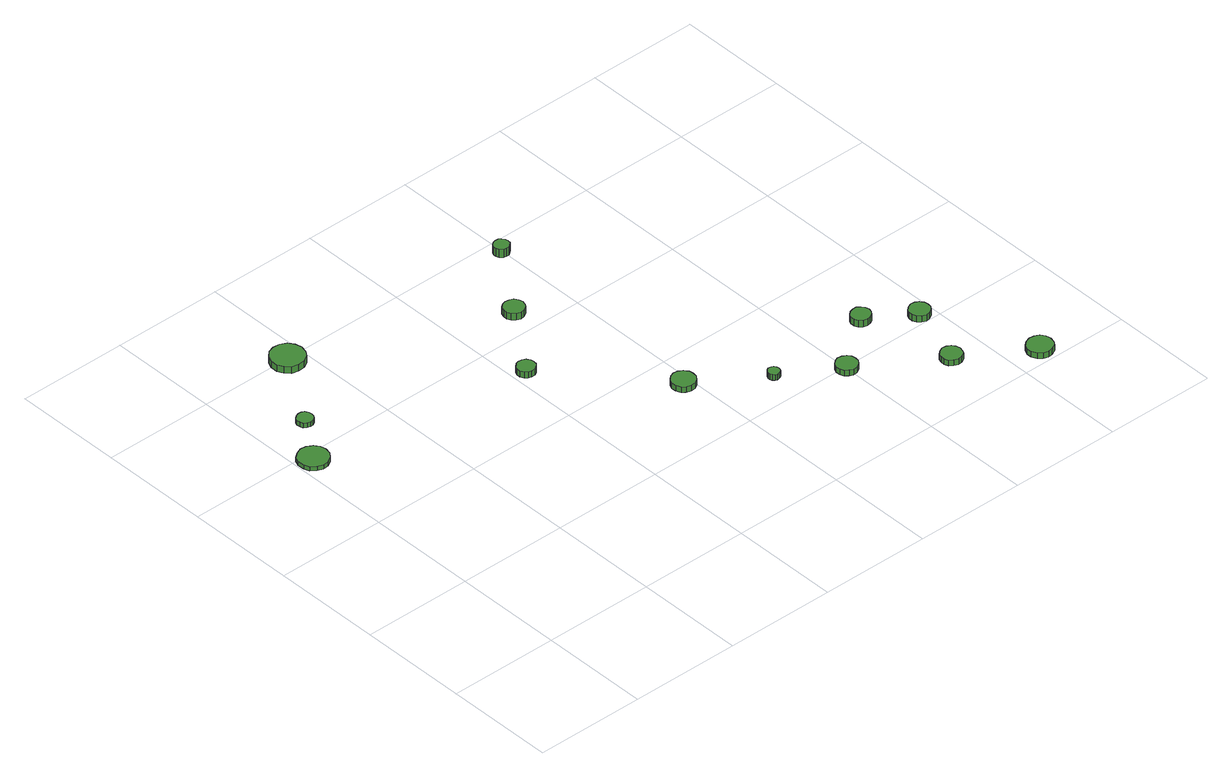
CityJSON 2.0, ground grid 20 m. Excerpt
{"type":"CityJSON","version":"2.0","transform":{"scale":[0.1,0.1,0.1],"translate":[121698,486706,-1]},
"CityObjects":{
"tree1":{"type":"SolitaryVegetationObject","attributes":{"function":"something"},"geometry":[{"type":"MultiSurface","lod":"1","boundaries":[[[0,1,2,3,4,5,6,7,8,9,10,11,12,13,14]],[[15,16,17,18,19,20,21,22,23,24,25,26,27,28,29]],[[0,29,28,1]],[[1,28,27,2]],[[2,27,26,3]],[[3,26,25,4]],[[4,25,24,5]],[[5,24,23,6]],[[6,23,22,7]],[[7,22,21,8]],[[8,21,20,9]],[[9,20,19,10]],[[10,19,18,11]],[[11,18,17,12]],[[12,17,16,13]],[[13,16,15,14]],[[14,15,29,0]]]}]},
"tree2":{"type":"SolitaryVegetationObject","attributes":{"function":"something"},"geometry":[{"type":"MultiSurface","lod":"1","boundaries":[[[30,31,32,33,34,35,36,37,38,39,40,41,42,43,44]],[[45,46,47,48,49,50,51,52,53,54,55,56,57,58,59]],[[30,59,58,31]],[[31,58,57,32]],[[32,57,56,33]],[[33,56,55,34]],[[34,55,54,35]],[[35,54,53,36]],[[36,53,52,37]],[[37,52,51,38]],[[38,51,50,39]],[[39,50,49,40]],[[40,49,48,41]],[[41,48,47,42]],[[42,47,46,43]],[[43,46,45,44]],[[44,45,59,30]]]}]},
"tree3":{"type":"SolitaryVegetationObject","attributes":{"function":"something"},"geometry":[{"type":"MultiSurface","lod":"1","boundaries":[[[60,61,62,63,64,65,66,67,68,69,70,71,72,73,74]],[[75,76,77,78,79,80,81,82,83,84,85,86,87,88,89]],[[60,89,88,61]],[[61,88,87,62]],[[62,87,86,63]],[[63,86,85,64]],[[64,85,84,65]],[[65,84,83,66]],[[66,83,82,67]],[[67,82,81,68]],[[68,81,80,69]],[[69,80,79,70]],[[70,79,78,71]],[[71,78,77,72]],[[72,77,76,73]],[[73,76,75,74]],[[74,75,89,60]]]}]},
"tree4":{"type":"SolitaryVegetationObject","attributes":{"function":"something"},"geometry":[{"type":"MultiSurface","lod":"1","boundaries":[[[90,91,92,93,94,95,96,97,98,99,100,101,102,103,104]],[[105,106,107,108,109,110,111,112,113,114,115,116,117,118,119]],[[90,119,118,91]],[[91,118,117,92]],[[92,117,116,93]],[[93,116,115,94]],[[94,115,114,95]],[[95,114,113,96]],[[96,113,112,97]],[[97,112,111,98]],[[98,111,110,99]],[[99,110,109,100]],[[100,109,108,101]],[[101,108,107,102]],[[102,107,106,103]],[[103,106,105,104]],[[104,105,119,90]]]}]},
"tree5":{"type":"SolitaryVegetationObject","attributes":{"function":"something"},"geometry":[{"type":"MultiSurface","lod":"1","boundaries":[[[120,121,122,123,124,125,126,127,128,129,130,131,132,133,134]],[[135,136,137,138,139,140,141,142,143,144,145,146,147,148,149]],[[120,149,148,121]],[[121,148,147,122]],[[122,147,146,123]],[[123,146,145,124]],[[124,145,144,125]],[[125,144,143,126]],[[126,143,142,127]],[[127,142,141,128]],[[128,141,140,129]],[[129,140,139,130]],[[130,139,138,131]],[[131,138,137,132]],[[132,137,136,133]],[[133,136,135,134]],[[134,135,149,120]]]}]},
"tree6":{"type":"SolitaryVegetationObject","attributes":{"function":"something"},"geometry":[{"type":"MultiSurface","lod":"1","boundaries":[[[150,151,152,153,154,155,156,157,158,159,160,161,162,163,164]],[[165,166,167,168,169,170,171,172,173,174,175,176,177,178,179]],[[150,179,178,151]],[[151,178,177,152]],[[152,177,176,153]],[[153,176,175,154]],[[154,175,174,155]],[[155,174,173,156]],[[156,173,172,157]],[[157,172,171,158]],[[158,171,170,159]],[[159,170,169,160]],[[160,169,168,161]],[[161,168,167,162]],[[162,167,166,163]],[[163,166,165,164]],[[164,165,179,150]]]}]},
"tree7":{"type":"SolitaryVegetationObject","attributes":{"function":"something"},"geometry":[{"type":"MultiSurface","lod":"1","boundaries":[[[180,181,182,183,184,185,186,187,188,189,190,191,192,193,194]],[[195,196,197,198,199,200,201,202,203,204,205,206,207,208,209]],[[180,209,208,181]],[[181,208,207,182]],[[182,207,206,183]],[[183,206,205,184]],[[184,205,204,185]],[[185,204,203,186]],[[186,203,202,187]],[[187,202,201,188]],[[188,201,200,189]],[[189,200,199,190]],[[190,199,198,191]],[[191,198,197,192]],[[192,197,196,193]],[[193,196,195,194]],[[194,195,209,180]]]}]},
"tree8":{"type":"SolitaryVegetationObject","attributes":{"function":"something"},"geometry":[{"type":"MultiSurface","lod":"1","boundaries":[[[210,211,212,213,214,215,216,217,218,219,220,221,222,223,224]],[[225,226,227,228,229,230,231,232,233,234,235,236,237,238,239]],[[210,239,238,211]],[[211,238,237,212]],[[212,237,236,213]],[[213,236,235,214]],[[214,235,234,215]],[[215,234,233,216]],[[216,233,232,217]],[[217,232,231,218]],[[218,231,230,219]],[[219,230,229,220]],[[220,229,228,221]],[[221,228,227,222]],[[222,227,226,223]],[[223,226,225,224]],[[224,225,239,210]]]}]},
"tree9":{"type":"SolitaryVegetationObject","attributes":{"function":"something"},"geometry":[{"type":"MultiSurface","lod":"1","boundaries":[[[240,241,242,243,244,245,246,247,248,249,250,251,252,253,254]],[[255,256,257,258,259,260,261,262,263,264,265,266,267,268,269]],[[240,269,268,241]],[[241,268,267,242]],[[242,267,266,243]],[[243,266,265,244]],[[244,265,264,245]],[[245,264,263,246]],[[246,263,262,247]],[[247,262,261,248]],[[248,261,260,249]],[[249,260,259,250]],[[250,259,258,251]],[[251,258,257,252]],[[252,257,256,253]],[[253,256,255,254]],[[254,255,269,240]]]}]},
"tree10":{"type":"SolitaryVegetationObject","attributes":{"function":"something"},"geometry":[{"type":"MultiSurface","lod":"1","boundaries":[[[270,271,272,273,274,275,276,277,278,279,280,281,282,283,284]],[[285,286,287,288,289,290,291,292,293,294,295,296,297,298,299]],[[270,299,298,271]],[[271,298,297,272]],[[272,297,296,273]],[[273,296,295,274]],[[274,295,294,275]],[[275,294,293,276]],[[276,293,292,277]],[[277,292,291,278]],[[278,291,290,279]],[[279,290,289,280]],[[280,289,288,281]],[[281,288,287,282]],[[282,287,286,283]],[[283,286,285,284]],[[284,285,299,270]]]}]},
"tree11":{"type":"SolitaryVegetationObject","attributes":{"function":"something"},"geometry":[{"type":"MultiSurface","lod":"1","boundaries":[[[300,301,302,303,304,305,306,307,308,309,310,311,312,313,314]],[[315,316,317,318,319,320,321,322,323,324,325,326,327,328,329]],[[300,329,328,301]],[[301,328,327,302]],[[302,327,326,303]],[[303,326,325,304]],[[304,325,324,305]],[[305,324,323,306]],[[306,323,322,307]],[[307,322,321,308]],[[308,321,320,309]],[[309,320,319,310]],[[310,319,318,311]],[[311,318,317,312]],[[312,317,316,313]],[[313,316,315,314]],[[314,315,329,300]]]}]},
"tree12":{"type":"SolitaryVegetationObject","attributes":{"function":"something"},"geometry":[{"type":"MultiSurface","lod":"1","boundaries":[[[330,331,332,333,334,335,336,337,338,339,340,341,342,343,344]],[[345,346,347,348,349,350,351,352,353,354,355,356,357,358,359]],[[330,359,358,331]],[[331,358,357,332]],[[332,357,356,333]],[[333,356,355,334]],[[334,355,354,335]],[[335,354,353,336]],[[336,353,352,337]],[[337,352,351,338]],[[338,351,350,339]],[[339,350,349,340]],[[340,349,348,341]],[[341,348,347,342]],[[342,347,346,343]],[[343,346,345,344]],[[344,345,359,330]]]}]},
"tree13":{"type":"SolitaryVegetationObject","attributes":{"function":"something"},"geometry":[{"type":"MultiSurface","lod":"1","boundaries":[[[360,361,362,363,364,365,366,367,368,369,370,371,372,373,374]],[[375,376,377,378,379,380,381,382,383,384,385,386,387,388,389]],[[360,389,388,361]],[[361,388,387,362]],[[362,387,386,363]],[[363,386,385,364]],[[364,385,384,365]],[[365,384,383,366]],[[366,383,382,367]],[[367,382,381,368]],[[368,381,380,369]],[[369,380,379,370]],[[370,379,378,371]],[[371,378,377,372]],[[372,377,376,373]],[[373,376,375,374]],[[374,375,389,360]]]}]}
},
"vertices":[
[56,583,16],[54,594,16],[47,603,16],[37,609,16],[26,610,16],[16,606,16],[7,599,16],[3,589,16],[3,577,16],[7,567,16],[16,560,16],[26,556,16],[37,557,16],[47,563,16],[54,572,16],[54,572,8],[47,563,8],[37,557,8],[26,556,8],[16,560,8],[7,567,8],[3,577,8],[3,589,8],[7,599,8],[16,606,8],[26,610,8],[37,609,8],[47,603,8],[54,594,8],[56,583,8],
[98,663,17],[97,669,17],[94,674,17],[89,677,17],[83,677,17],[77,675,17],[72,671,17],[70,666,17],[70,660,17],[72,654,17],[77,650,17],[83,648,17],[89,649,17],[94,652,17],[97,657,17],[97,657,8],[94,652,8],[89,649,8],[83,648,8],[77,650,8],[72,654,8],[70,660,8],[70,666,8],[72,671,8],[77,675,8],[83,677,8],[89,677,8],[94,674,8],[97,669,8],[98,663,8],
[196,794,21],[193,806,21],[186,816,21],[175,822,21],[163,823,21],[151,820,21],[142,811,21],[137,800,21],[137,787,21],[142,776,21],[151,767,21],[163,764,21],[175,765,21],[186,771,21],[193,781,21],[193,781,8],[186,771,8],[175,765,8],[163,764,8],[151,767,8],[142,776,8],[137,787,8],[137,800,8],[142,811,8],[151,820,8],[163,823,8],[175,822,8],[186,816,8],[193,806,8],[196,794,8],
[441,526,19],[440,532,19],[436,538,19],[430,541,19],[423,542,19],[417,540,19],[412,535,19],[409,529,19],[409,523,19],[412,516,19],[417,512,19],[423,510,19],[430,510,19],[436,514,19],[440,519,19],[440,519,7],[436,514,7],[430,510,7],[423,510,7],[417,512,7],[412,516,7],[409,523,7],[409,529,7],[412,535,7],[417,540,7],[423,542,7],[430,541,7],[436,538,7],[440,532,7],[441,526,7],
[605,337,19],[604,345,19],[598,352,19],[591,357,19],[582,358,19],[574,355,19],[568,349,19],[564,341,19],[564,332,19],[568,324,19],[574,319,19],[582,316,19],[591,317,19],[598,321,19],[604,328,19],[604,328,8],[598,321,8],[591,317,8],[582,316,8],[574,319,8],[568,324,8],[564,332,8],[564,341,8],[568,349,8],[574,355,8],[582,358,8],[591,357,8],[598,352,8],[604,345,8],[605,337,8],
[529,648,20],[527,655,20],[523,662,20],[516,665,20],[508,666,20],[501,664,20],[495,659,20],[492,652,20],[492,644,20],[495,637,20],[501,632,20],[508,629,20],[516,630,20],[523,634,20],[527,640,20],[527,640,7],[523,634,7],[516,630,7],[508,629,7],[501,632,7],[495,637,7],[492,644,7],[492,652,7],[495,659,7],[501,664,7],[508,666,7],[516,665,7],[523,662,7],[527,655,7],[529,648,7],
[713,257,19],[712,261,19],[710,265,19],[706,267,19],[701,268,19],[697,266,19],[694,263,19],[692,259,19],[692,255,19],[694,251,19],[697,248,19],[701,246,19],[706,247,19],[710,249,19],[712,253,19],[712,253,8],[710,249,8],[706,247,8],[701,246,8],[697,248,8],[694,251,8],[692,255,8],[692,259,8],[694,263,8],[697,266,8],[701,268,8],[706,267,8],[710,265,8],[712,261,8],[713,257,8],
[612,774,23],[611,779,23],[607,784,23],[603,787,23],[597,787,23],[592,786,23],[587,782,23],[585,777,23],[585,771,23],[587,766,23],[592,762,23],[597,761,23],[603,761,23],[607,764,23],[611,768,23],[611,768,7],[607,764,7],[603,761,7],[597,761,7],[592,762,7],[587,766,7],[585,771,7],[585,777,7],[587,782,7],[592,786,7],[597,787,7],[603,787,7],[607,784,7],[611,779,7],[612,774,7],
[818,195,19],[817,203,19],[812,209,19],[805,213,19],[797,214,19],[790,211,19],[784,206,19],[781,199,19],[781,191,19],[784,184,19],[790,179,19],[797,176,19],[805,177,19],[812,181,19],[817,187,19],[817,187,8],[812,181,8],[805,177,8],[797,176,8],[790,179,8],[784,184,8],[781,191,8],[781,199,8],[784,206,8],[790,211,8],[797,214,8],[805,213,8],[812,209,8],[817,203,8],[818,195,8],
[956,104,19],[954,112,19],[950,118,19],[943,122,19],[935,123,19],[928,120,19],[922,115,19],[919,108,19],[919,100,19],[922,93,19],[928,88,19],[935,85,19],[943,86,19],[950,90,19],[954,96,19],[954,96,8],[950,90,8],[943,86,8],[935,85,8],[928,88,8],[922,93,8],[919,100,8],[919,108,8],[922,115,8],[928,120,8],[935,123,8],[943,122,8],[950,118,8],[954,112,8],[956,104,8],
[915,270,21],[913,277,21],[909,283,21],[903,287,21],[896,287,21],[889,285,21],[883,280,21],[880,274,21],[880,266,21],[883,260,21],[889,255,21],[896,253,21],[903,254,21],[909,257,21],[913,263,21],[913,263,8],[909,257,8],[903,254,8],[896,253,8],[889,255,8],[883,260,8],[880,266,8],[880,274,8],[883,280,8],[889,285,8],[896,287,8],[903,287,8],[909,283,8],[913,277,8],[915,270,8],
[992,218,20],[991,226,20],[986,232,20],[980,236,20],[972,237,20],[965,234,20],[959,229,20],[956,222,20],[956,215,20],[959,208,20],[965,203,20],[972,200,20],[980,201,20],[986,205,20],[991,211,20],[991,211,8],[986,205,8],[980,201,8],[972,200,8],[965,203,8],[959,208,8],[956,215,8],[956,222,8],[959,229,8],[965,234,8],[972,237,8],[980,236,8],[986,232,8],[991,226,8],[992,218,8],
[1077,28,19],[1075,37,19],[1070,45,19],[1061,49,19],[1052,50,19],[1043,47,19],[1036,41,19],[1032,32,19],[1032,23,19],[1036,14,19],[1043,8,19],[1052,5,19],[1061,6,19],[1070,11,19],[1075,18,19],[1075,18,8],[1070,11,8],[1061,6,8],[1052,5,8],[1043,8,8],[1036,14,8],[1032,23,8],[1032,32,8],[1036,41,8],[1043,47,8],[1052,50,8],[1061,49,8],[1070,45,8],[1075,37,8],[1077,28,8]
]}
